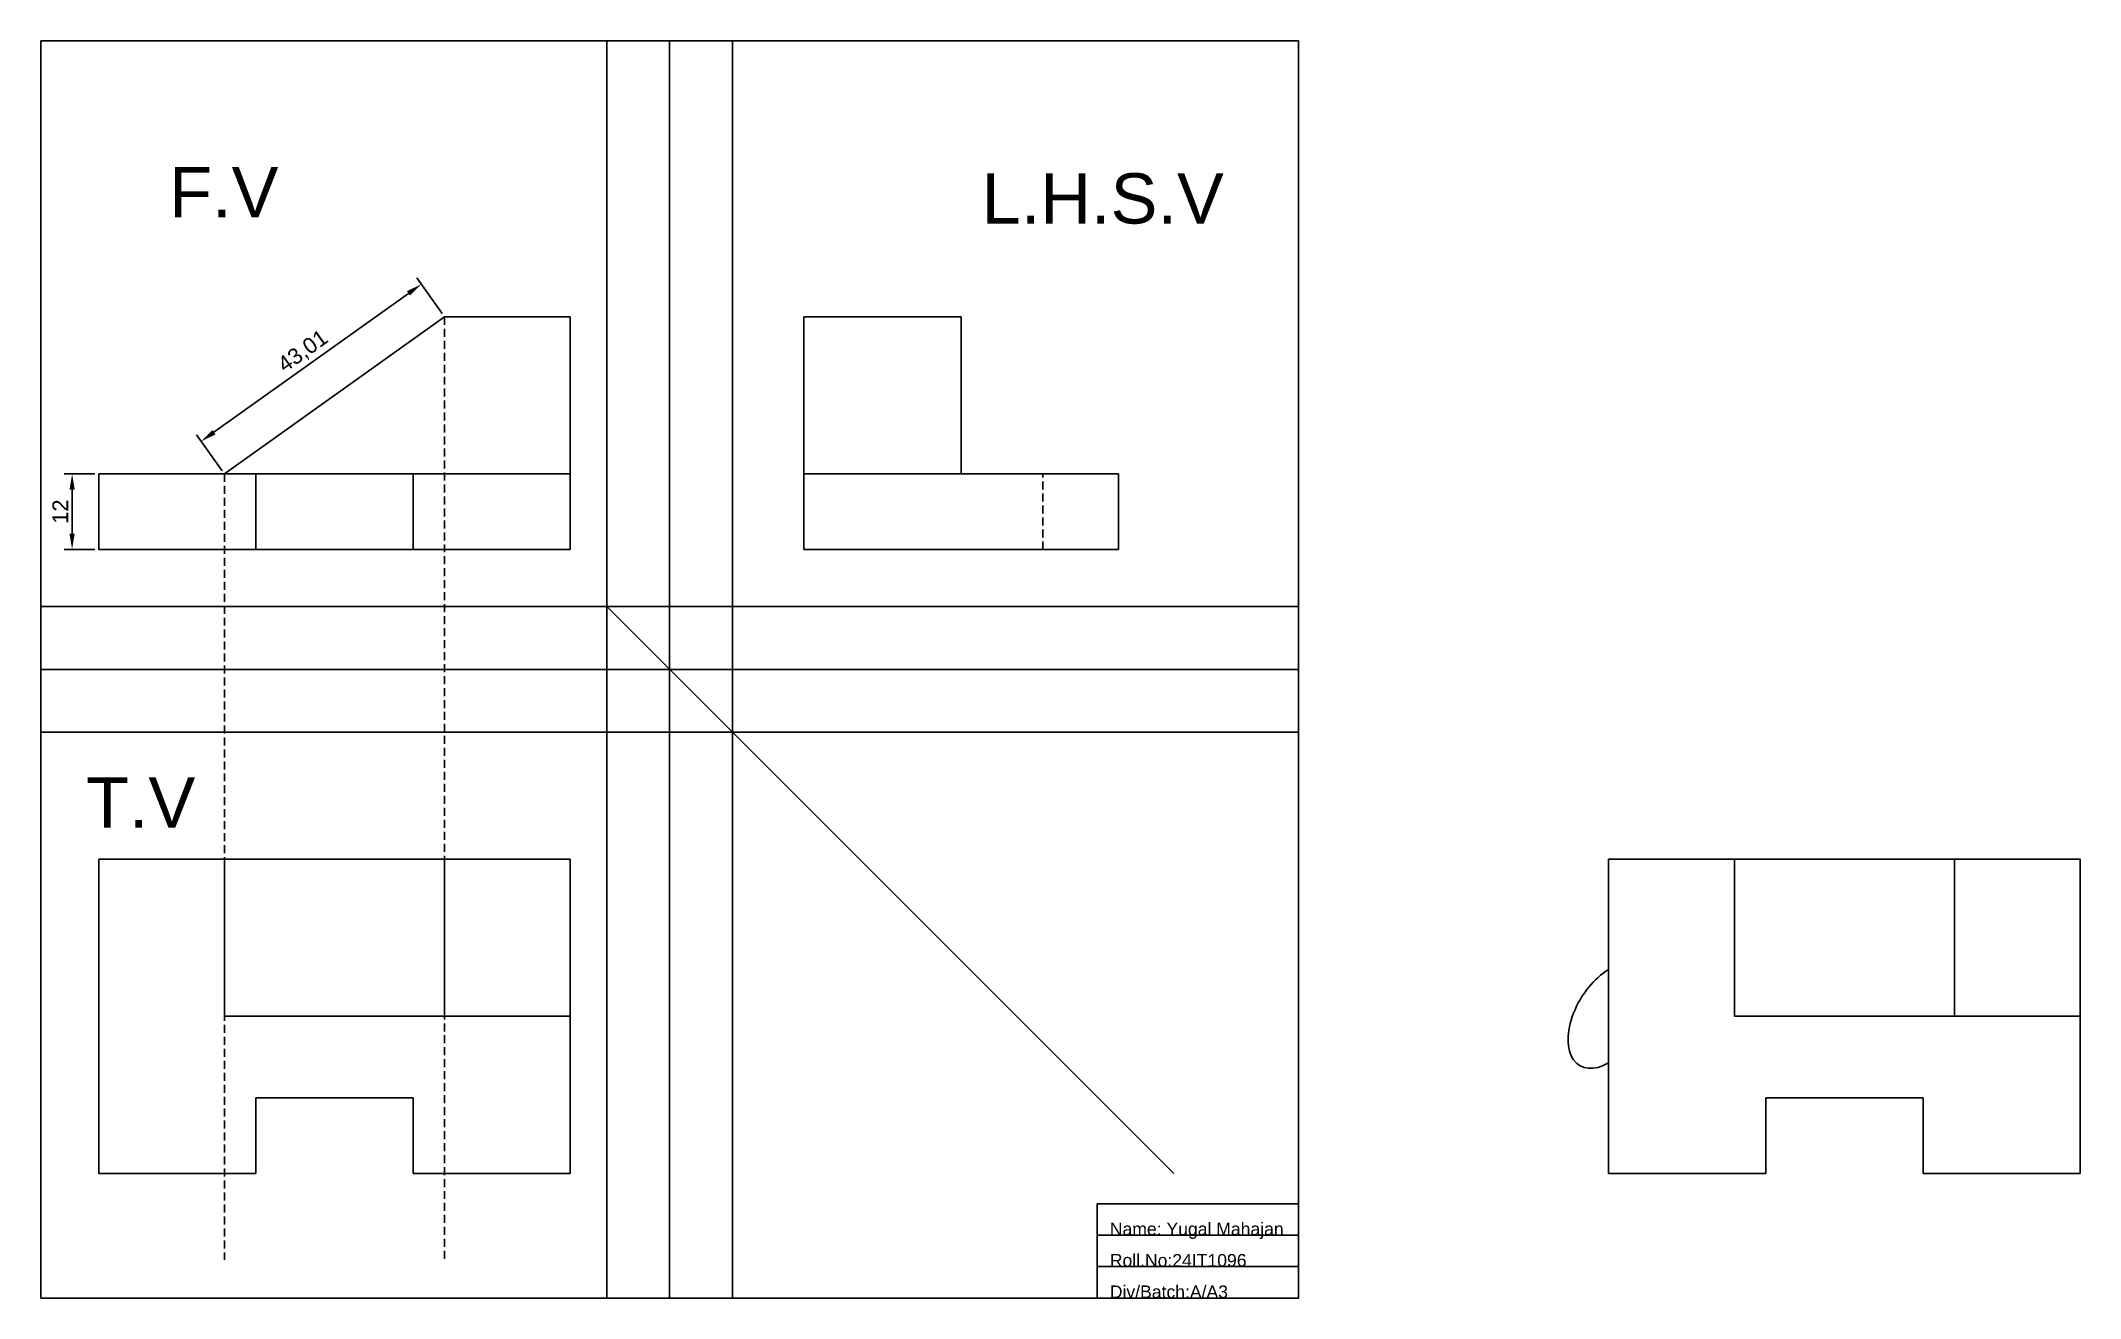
# Model space of a CAD drawing. Header units: millimetres. Extents: x 2900 to 3224, y 1550 to 1750.
import ezdxf

# ---------------------------------------------------------------- set-up
doc = ezdxf.new("R2010")
doc.units = ezdxf.units.MM
doc.header["$LTSCALE"] = 0.2
doc.linetypes.add('HIDDEN', pattern=[9.525, 6.35, -3.175])
doc.layers.add('dotted', color=90, linetype='HIDDEN')
doc.styles.get("Standard").update_dxf_attribs({"font": 'arial.ttf'})
doc.dimstyles.new('ISO-25', dxfattribs={"dimtxt": 2.5, "dimasz": 2.5, "dimexe": 1.25, "dimexo": 0.625, "dimtad": 1, "dimtxsty": 'Standard', "dimcen": 2.5, "dimadec": 0, "dimazin": 0, "dimtfac": 1, "dimtmove": 0, "dimatfit": 3, "dimfxl": 1, "dimarcsym": 0})

# ---------------------------------------------------------------- blocks, each defined once
blk = doc.blocks.new('*D1')
at = {"color": 0, "lineweight": -2, "transparency": 16777216}
for p, q in [((2908.58, 1681.42), (2903.73, 1681.42)), ((2904.98, 1671.92), (2904.98, 1678.92)), ((2908.58, 1669.42), (2903.73, 1669.42))]:
    blk.add_line(p, q, dxfattribs=at)
at = {"color": 0, "transparency": 16777216}
for points in [[(2904.56, 1678.92), (2905.39, 1678.92), (2904.98, 1681.42)], [(2904.56, 1671.92), (2905.39, 1671.92), (2904.98, 1669.42)]]:
    blk.add_solid(points, dxfattribs=at)
at = {"layer": 'Defpoints', "color": 0, "transparency": 16777216}
for p in [(2904.98, 1681.42), (2909.2, 1681.42), (2909.2, 1669.42)]:
    blk.add_point(p, dxfattribs=at)
at = {"color": 0, "transparency": 16777216, "insert": (2903.1, 1675.42), "char_height": 2.5, "attachment_point": 5, "rotation": 90}
blk.add_mtext('12', dxfattribs=at)
blk = doc.blocks.new('*D2')
at = {"color": 0, "lineweight": -2, "transparency": 16777216}
for p, q in [((2963.84, 1706.93), (2959.77, 1712.62)), ((2927.53, 1688.05), (2958.46, 1710.15)), ((2928.84, 1681.93), (2924.77, 1687.62))]:
    blk.add_line(p, q, dxfattribs=at)
at = {"color": 0, "transparency": 16777216}
for points in [[(2958.22, 1710.49), (2958.71, 1709.81), (2960.5, 1711.6)], [(2927.29, 1688.39), (2927.78, 1687.71), (2925.5, 1686.6)]]:
    blk.add_solid(points, dxfattribs=at)
at = {"layer": 'Defpoints', "color": 0, "transparency": 16777216}
for p in [(2960.5, 1711.6), (2964.2, 1706.42), (2929.2, 1681.42)]:
    blk.add_point(p, dxfattribs=at)
at = {"color": 0, "transparency": 16777216, "insert": (2941.76, 1700.83), "char_height": 2.5, "attachment_point": 5, "rotation": 35.5377}
blk.add_mtext('43,01', dxfattribs=at)

msp = doc.modelspace()

# ---------------------------------------------------------------- linework, layer by layer
at = {"color": 3}
for p, q in [((2899.996, 1750.326), (3099.996, 1750.326)), ((2899.996, 1550.326), (2899.996, 1750.326)), ((3099.996, 1550.326), (3099.996, 1750.326)), ((2989.996, 1660.326), (3080.172, 1570.15)), ((2899.996, 1550.326), (3099.996, 1550.326))]:
    msp.add_line(p, q, dxfattribs=at)
for p, q in [((2989.996, 1550.326), (2989.996, 1750.326)), ((2999.996, 1550.326), (2999.996, 1750.326)), ((3009.996, 1550.326), (3009.996, 1750.326)), ((2929.201, 1681.417), (2964.201, 1706.417)), ((2984.201, 1706.417), (2964.201, 1706.417)), ((2984.201, 1681.417), (2984.201, 1706.417)), ((3021.351, 1681.417), (3021.351, 1706.417)), ((3021.351, 1706.417), (3046.351, 1706.417)), ((3046.351, 1706.417), (3046.351, 1681.417)), ((2909.201, 1669.417), (2909.201, 1681.417)), ((2909.201, 1681.417), (2984.201, 1681.417)), ((2909.201, 1681.417), (2929.201, 1681.417)), ((2934.201, 1669.417), (2934.201, 1681.417)), ((2959.201, 1669.417), (2959.201, 1681.417)), ((2984.201, 1681.417), (2984.201, 1669.417)), ((3071.351, 1681.417), (3021.351, 1681.417)), ((3021.351, 1681.417), (3021.351, 1669.417)), ((3071.351, 1669.417), (3071.351, 1681.417)), ((2984.201, 1669.417), (2909.201, 1669.417)), ((3021.351, 1669.417), (3071.351, 1669.417)), ((2899.996, 1660.326), (3099.996, 1660.326)), ((2899.996, 1650.326), (3099.996, 1650.326)), ((2899.996, 1640.326), (3099.996, 1640.326)), ((2909.201, 1620.15), (2984.201, 1620.15)), ((2909.201, 1570.15), (2909.201, 1620.15)), ((2909.201, 1620.15), (2929.201, 1620.15)), ((2929.201, 1620.15), (2929.201, 1595.15)), ((2964.201, 1595.15), (2964.201, 1620.15)), ((2984.201, 1620.15), (2984.201, 1570.15)), ((2984.201, 1620.15), (2984.201, 1595.15)), ((3149.308, 1620.15, -24.5), (3149.308, 1570.15, -24.5)), ((3149.308, 1620.15, -24.5), (3149.308, 1620.15, -12.5)), ((3149.308, 1620.15, -12.5), (3149.308, 1602.567, -12.5)), ((3149.308, 1620.15, -12.5), (3169.308, 1620.15, -12.5)), ((3169.308, 1620.15, -12.5), (3204.308, 1620.15, 12.5)), ((3169.308, 1620.15, -12.5), (3169.308, 1595.15, -12.5)), ((3204.308, 1595.15, 12.5), (3204.308, 1620.15, 12.5)), ((3204.308, 1620.15, 12.5), (3224.308, 1620.15, 12.5)), ((3224.308, 1620.15, 12.5), (3224.308, 1595.15, 12.5)), ((2929.201, 1595.15), (2964.201, 1595.15)), ((2984.201, 1595.15), (2964.201, 1595.15)), ((3169.308, 1595.15, -12.5), (3204.308, 1595.15, 12.5)), ((3169.308, 1595.15, -12.5), (3224.308, 1595.15, -12.5)), ((3224.308, 1595.15, 12.5), (3204.308, 1595.15, 12.5)), ((3224.308, 1595.15, 12.5), (3224.308, 1595.15, -12.5)), ((3224.308, 1595.15, -12.5), (3224.308, 1570.15, -12.5)), ((3149.308, 1587.733, -12.5), (3149.308, 1570.15, -12.5)), ((2959.201, 1582.15), (2934.201, 1582.15)), ((2934.201, 1582.15), (2934.201, 1570.15)), ((2959.201, 1570.15), (2959.201, 1582.15)), ((3174.308, 1582.15, -24.5), (3199.308, 1582.15, -24.5)), ((3174.308, 1582.15, -12.5), (3199.308, 1582.15, -12.5)), ((3174.308, 1582.15, -12.5), (3174.308, 1570.15, -12.5)), ((3199.308, 1582.15, -24.5), (3199.308, 1570.15, -24.5)), ((3199.308, 1582.15, -12.5), (3199.308, 1582.15, -24.5)), ((3199.308, 1582.15, -12.5), (3199.308, 1570.15, -12.5)), ((2934.201, 1570.15), (2909.201, 1570.15)), ((2984.201, 1570.15), (2959.201, 1570.15)), ((3149.308, 1570.15, -24.5), (3174.308, 1570.15, -24.5)), ((3149.308, 1570.15, -12.5), (3149.308, 1570.15, -24.5)), ((3149.308, 1570.15, -12.5), (3174.308, 1570.15, -12.5)), ((3174.308, 1570.15, -12.5), (3174.308, 1570.15, -24.5)), ((3199.308, 1570.15, -24.5), (3224.308, 1570.15, -24.5)), ((3199.308, 1570.15, -12.5), (3199.308, 1570.15, -24.5)), ((3199.308, 1570.15, -12.5), (3224.308, 1570.15, -12.5)), ((3224.308, 1570.15, -12.5), (3224.308, 1570.15, -24.5)), ((3099.996, 1565.326), (3067.996, 1565.326)), ((3067.996, 1565.326), (3067.996, 1550.326)), ((3099.996, 1560.326), (3067.996, 1560.326)), ((3099.996, 1555.326), (3067.996, 1555.326))]:
    msp.add_line(p, q)
msp.add_ellipse((3149.308, 1595.15, -12.5), major_axis=(-4.542, -7.867), ratio=0.5773503, start_param=3.9269908, end_param=7.0685835)
at = {"layer": 'dotted'}
for p, q in [((2964.201, 1706.417), (2964.201, 1556.417)), ((2929.201, 1681.417), (2929.201, 1556.417)), ((3059.351, 1669.417), (3059.351, 1681.417))]:
    msp.add_line(p, q, dxfattribs=at)

# ---------------------------------------------------------------- texts
for s, p in [('Name: Yugal Mahajan', (3069.996, 1560.326)), ('Roll.No:24IT1096', (3069.996, 1555.326)), ('Div/Batch:A/A3', (3069.996, 1550.326))]:
    msp.add_text(s, height=2).set_placement(p)
at = {"char_height": 8, "attachment_point": 1}
for s, width, heights, insert in [('F.V', 12.37594, [7.834], (2920.407, 1730.232)), ('L.H.S.V', 28.85444, [0], (3049.62, 1729.253)), ('T.V', 22.01916, [0], (2907.182, 1633.147))]:
    msp.add_mtext_dynamic_manual_height_columns(s, width=width, gutter_width=12.5, heights=heights, dxfattribs=dict(at, insert=insert))

# ---------------------------------------------------------------- dimensions: what is measured, and where the dimension line sits
dim = msp.add_aligned_dim(p1=(2929.201, 1681.417), p2=(2964.201, 1706.417), distance=6.369, dimstyle='ISO-25')
dim.commit()
dim.dimension.update_dxf_attribs({"geometry": '*D2', "text_midpoint": (2941.763, 1700.831)})
dim = msp.add_linear_dim(base=(2904.977, 1681.417), p1=(2909.201, 1669.417), p2=(2909.201, 1681.417), angle=90, dimstyle='ISO-25')
dim.commit()
dim.dimension.update_dxf_attribs({"geometry": '*D1', "text_midpoint": (2903.097, 1675.417)})

doc.saveas('drawing.dxf')
